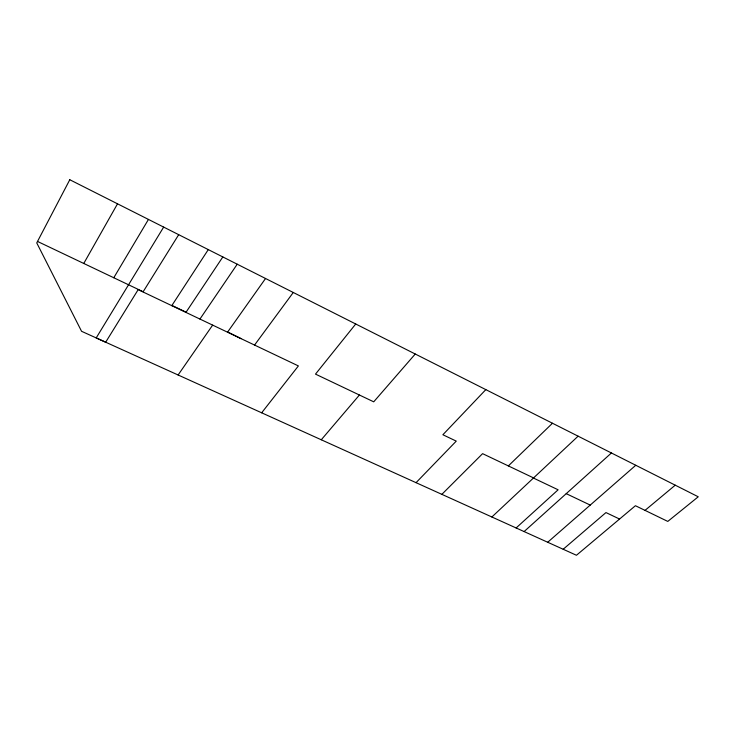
<?xml version="1.0" encoding="UTF-8"?>
<svg xmlns="http://www.w3.org/2000/svg" width="735" height="735" viewBox="0 0 735 735"><rect width="100%" height="100%" fill="white"/><g stroke="black" fill="none" stroke-linecap="round" stroke-linejoin="round"><path stroke-width="1.1" d="M83.762 263.461L117.517 203.815M113.778 277.747L148.452 219.425M163.657 227.097L96.202 337.925L105.675 342.216L138.162 289.654L298.392 365.929L261.66 412.804M178.697 234.676L143.16 291.74L37.513 241.438M171.779 305.659L208.281 249.606M222.824 256.947L186.084 312.173L171.926 305.429M199.938 319.063L237.221 264.205M178.109 374.988L212.654 325.118M265.546 278.491L227.675 331.981L241.108 338.66M254.549 345.064L293.274 292.484M355.731 323.997L315.499 374.115L373.72 401.825L415.247 354.022M321.269 439.778L359.415 395.017M485.826 389.623L442.883 434.752L456.26 441.119L416.047 482.674M441.854 494.352L482.592 453.651L533.564 477.915M508.354 465.916L552.472 423.25M491.871 516.99L578.105 436.177M516.126 527.96L558.113 489.795L533.426 478.044M524.101 531.57L611.419 452.981M547.704 542.255L635.775 465.273M563.185 549.256L605.962 512.571L619.559 519.039M645.027 510.375L675.235 485.183M566.226 493.654L590.233 505.083M69.788 179.735L36.75 242.908L81.557 331.292L576.451 555.265L635.426 505.717L667.784 521.418L698.25 496.786L69.788 179.735"/></g></svg>
